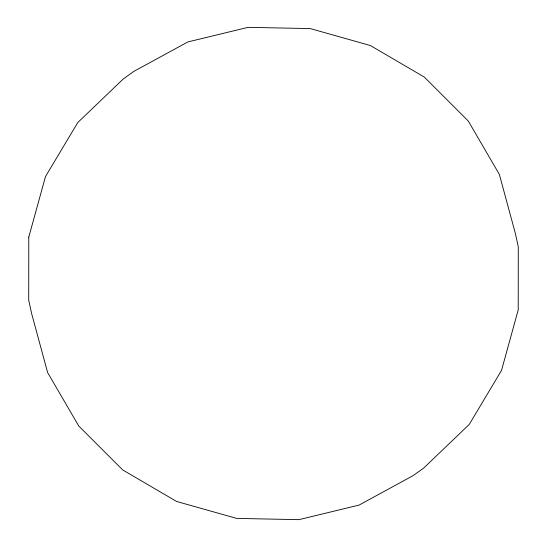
<?xml version="1.0" encoding="UTF-8"?>
<svg xmlns="http://www.w3.org/2000/svg" width="547" height="547" viewBox="0 0 547 547"><rect width="100%" height="100%" fill="white"/><g stroke="black" fill="none" stroke-linecap="round" stroke-linejoin="round"><path stroke-width="0.82" d="M28.779 237.111L28.717 300.18L31.596 313.438L47.651 372.603L78.727 425.976L122.706 469.928L176.585 501.455L236.701 518.412L298.949 519.65L359.092 505.079L413.026 475.685L423.61 468.15L469.217 424.458L501.49 370.476L518.221 309.889L518.283 246.82L515.404 233.562L499.349 174.397L468.273 121.024L424.294 77.072L370.415 45.545L310.299 28.588L248.051 27.35L187.908 41.921L133.974 71.315L123.39 78.85L77.783 122.542L45.51 176.524L28.779 237.111"/></g></svg>
